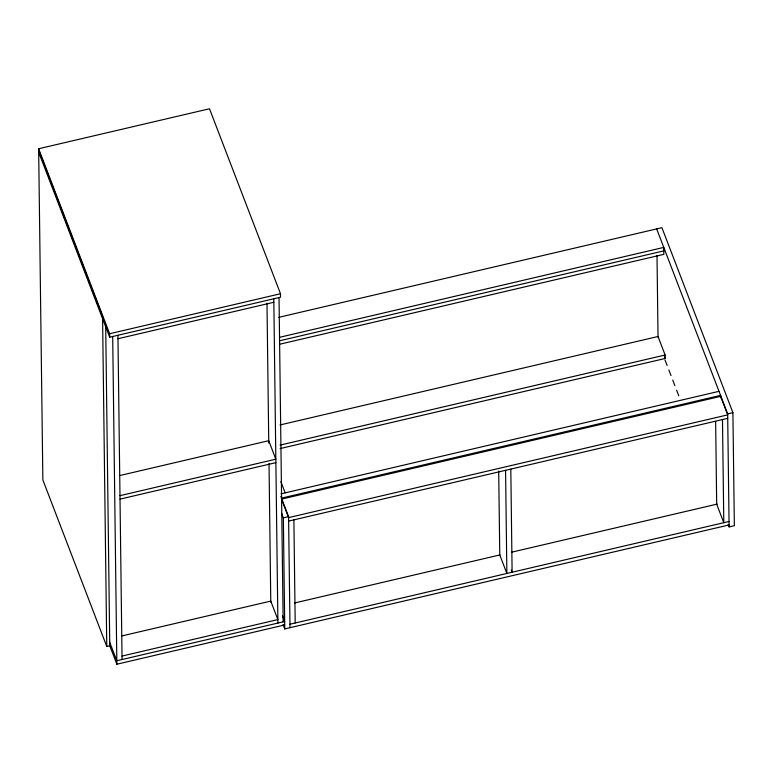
<?xml version="1.0" encoding="UTF-8"?>
<svg xmlns="http://www.w3.org/2000/svg" width="773" height="773" viewBox="0 0 773 773"><rect width="100%" height="100%" fill="white"/><g stroke="black" fill="none" stroke-linecap="round" stroke-linejoin="round"><path stroke-width="1.16" d="M105.688 325.22L109.756 645.735L106.761 646.431L42.863 479.956L38.65 148.745L209.493 108.771L280.493 293.74L280.531 297.209L109.698 337.192L38.698 152.223M109.698 337.192L109.65 333.723L280.493 293.74M117.979 338.729L273.835 302.262M278.628 317.374L661.91 227.677L732.91 412.647L734.35 525.698L729.103 526.925L728.243 524.683M279.865 337.241L663.765 247.399L663.852 254.346L279.952 344.178M279.903 340.709L663.814 250.877M280 424.966L658.036 336.497L665.128 355L665.176 358.469L280.097 448.582M119.912 475.521L268.733 440.697L275.826 459.191L119.979 495.657M280.058 445.113L665.128 355M120.018 499.136L275.874 462.66M280.976 493.841L719.016 391.331M281.488 498.131L720.571 395.38L720.6 397.795M281.498 499.126L720.581 396.375L727.683 414.869L288.6 517.62L281.913 500.208M729.084 524.944L284.754 628.922L283.343 517.852L288.58 516.625L280.841 496.45M729.103 526.925L727.664 413.874L732.91 412.647M288.638 521.089L727.722 418.338M121.95 635.918L270.772 601.094L277.865 619.588L122.018 656.064M294.59 602.979L500.044 554.898M511.784 552.154L717.238 504.073M109.544 645.175L116.858 664.229L284.696 624.951M289.952 624.217L729.036 521.466M656.664 228.905L727.664 413.874M664.345 356.295L665.176 358.469M664.983 359.889L667.138 365.494M668.858 369.977L671.012 375.581M672.732 380.065L674.887 385.679M676.607 390.162L678.762 395.766M511.282 570.059L512.113 572.233L510.808 469.105M280.879 481.656L285.179 492.855M281.614 513.369L283.343 517.852M282.503 615.878L284.657 621.482L116.82 660.76L109.495 641.696M283.034 624.439L284.754 628.922M38.65 148.745L109.65 333.723M38.669 150.233L102.567 316.708L106.761 646.431M722.484 419.565L723.789 522.703L716.687 504.199L715.643 421.459M657.002 255.361L658.036 337.144M505.561 470.332L506.875 573.46L499.773 554.966L498.701 471.018M293.885 519.862L295.199 622.99M288.58 516.625L290.001 627.695M279.034 297.566L283.16 621.83M273.797 298.793L277.913 623.057M266.985 303.2L268.762 443.035M269.023 463.52L270.782 602.148M117.94 335.26L122.057 659.533M112.694 336.487L116.858 664.229"/></g></svg>
